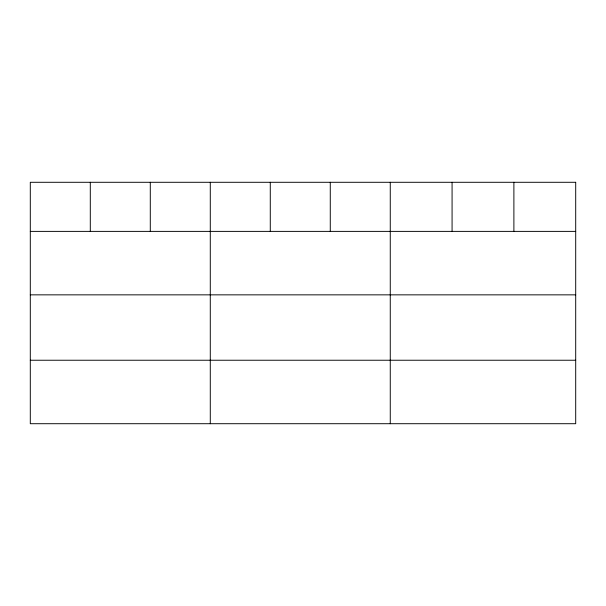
<?xml version="1.0" encoding="UTF-8"?>
<svg xmlns="http://www.w3.org/2000/svg" width="606" height="606" viewBox="0 0 606 606"><rect width="100%" height="100%" fill="white"/><g stroke="black" fill="none" stroke-linecap="round" stroke-linejoin="round"><path stroke-width="0.91" d="M30.3 231.386L575.7 231.386M30.3 294.849L575.7 294.849M30.3 360.237L575.7 360.237M513.888 182.292L513.888 231.386M452.076 182.292L452.076 231.386M390.264 182.292L390.264 423.708M330.27 182.292L330.27 231.386M270.276 182.292L270.276 231.386M210.282 182.292L210.282 423.708M150.288 182.292L150.288 231.386M90.294 182.292L90.294 231.386M575.7 182.292L30.3 182.292L30.3 423.708L575.7 423.708L575.7 182.292"/></g></svg>
